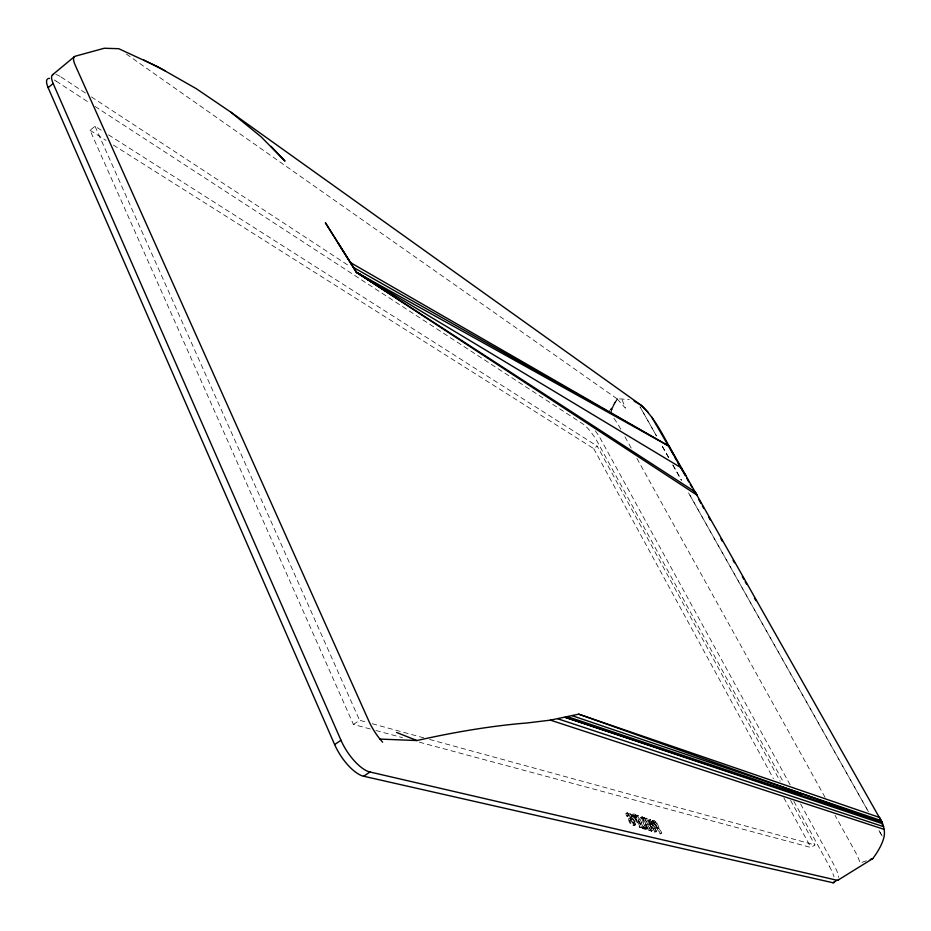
<?xml version="1.0" encoding="UTF-8"?>
<svg xmlns="http://www.w3.org/2000/svg" width="931" height="931" viewBox="0 0 931 931"><rect width="100%" height="100%" fill="white"/><g stroke="black" fill="none" stroke-linecap="round" stroke-linejoin="round"><path stroke-width="0.7" stroke-dasharray="4.66 3.49" d="M634.186 825.716L634.034 823.539L632.754 822.038L634.151 821.154L635.431 822.655L635.582 824.831C632.219 827.973 628.239 821.782 628.634 818.733C632.777 818.489 631.858 814.136 628.634 813.636L627.087 814.637L627.459 816.464L628.867 815.568L628.634 813.636M611.178 411.188L616.962 398.724L629.263 399.539M627.459 816.464L626.237 815.114A4.038 1.21 58.1 0 1 626.144 813.217L628.483 812.251L631.113 814.474A3.666 1.094 58 0 1 632.556 817.081C634.162 819.932 627.471 819.385 630.229 822.352C630.997 825.576 636.304 824.168 634.151 821.154M633.127 824.249L632.754 822.038M610.142 413.585L616.962 398.724L125.883 53.719M651.374 821.317L652.387 824.913A4.224 1.222 58.1 0 0 653.725 826.903L657.321 828.916L659.73 833.792L661.848 833.164L655.924 821.189C653.236 819.222 649.116 821.829 654.551 822.05L660.475 834.025M652.747 820.455L653.76 824.04A4.224 1.222 58.1 0 0 655.098 826.03L658.694 828.055L661.848 833.164M617.73 398.712L610.62 409.873M608.874 412.189L616.962 398.724L625.434 408.162L621.664 398.619M632.743 814.078L633.743 817.721A4.306 1.28 58.1 0 0 635.105 819.757L638.841 821.84L637.444 822.725L633.708 820.642A4.306 1.28 58.1 0 1 632.335 818.617C629.368 815.742 632.964 812.298 636.059 814.846L642.041 827.054L639.876 827.706L637.444 822.725M628.634 818.733C631.881 818.489 629.251 814.52 627.226 814.52M631.16 819.373L632.009 822.015L634.535 823.365M653.818 821.794L655.249 825.297L657.996 826.635L656.623 827.508C654.249 827.543 650.292 822.981 653.818 821.794L655.878 822.364L657.996 826.635M633.836 815.451L635.279 819.012L638.131 820.397L636.734 821.282C634.302 821.34 630.217 816.673 633.836 815.451L636.001 816.045L642.762 828.59L644.159 827.706L638.177 815.521L636.024 816.161L642.762 828.59M629.763 820.269L631.276 819.583L631.148 817.965A3.666 1.094 58.1 0 0 629.705 815.37L627.703 813.426L626.144 813.217M370.27 728.985L353.431 724.458L90.051 130.305L95.02 126.244L102.375 130.922M113.384 145.061L593.699 448.591L597.225 446.135L780.166 781.272M353.431 724.458L359.587 720.268L366.593 722.188M626.656 816.115L628.867 815.568M630.112 818.151L631.521 817.267M631.346 814.962L634.674 815.731L636.059 814.846M632.44 816.336L634.605 816.929L636.001 816.045M630.52 820.002L631.916 819.105M631.009 819.815L632.417 818.931M636.792 816.406L638.177 815.521M642.053 816.766L647.313 827.461L645.916 828.334L640.668 817.639L642.053 816.766L649.431 830.638L650.827 829.765L648.686 830.405L642.727 818.291L644.112 817.418L651.56 831.29L652.945 830.417L650.141 824.715L648.756 825.588L651.7 826.507L655.238 832.419L656.623 831.546L649.943 819.28L648.558 820.153L651.002 825.087L652.375 824.214L649.943 819.28M633.557 822.399L634.954 821.514M640.668 817.639L642.809 816.999M630.368 817.627C629.065 820.188 632.615 825.122 635.582 824.831M644.869 817.662L642.727 818.291M646.998 818.337L644.869 818.977L646.998 818.337L649.442 823.295L652.375 824.214M648.558 820.153L650.688 819.513M639.876 827.706L642.041 827.054M649.442 823.295L648.057 824.168L653.073 825.634L656.623 831.546M644.485 826.588L645.195 828.031L648.767 829.125L647.382 830.01L643.798 828.904L643.088 827.461L644.485 826.588L647.313 827.461M641.994 828.357L644.159 827.706M643.798 828.904L645.195 828.031M654.551 822.05L655.924 821.189M652.445 822.667L654.516 823.225L655.878 822.364M651.7 826.507L653.073 825.634M644.112 817.418L650.816 831.057L652.945 830.417M657.321 828.916L658.694 828.055M654.505 832.186L655.878 831.325M659.73 833.792L661.103 832.931M419.381 742.193L810.889 847.478L814.951 844.987L790.605 800.392M866.424 860.779L860 863.014A21.099 4.515 58.2 0 0 854.774 850.887L835.037 815.323M375.88 730.498L402.541 737.666M372.202 723.724L424.036 737.922M429.645 739.458L814.951 844.987M648.686 830.405L649.431 830.638M650.816 831.057L651.56 831.29M643.088 827.461L645.916 828.334M90.051 130.305L106.018 140.395M108.496 134.832L597.225 446.135M56.128 81.137L90.202 103.318M95.067 106.483L583.132 424.094A16.991 3.631 55.1 0 1 597.423 441.922L783.425 782.191M61.074 77.04L86.56 93.752M91.413 96.929L349.94 266.452M656.425 435.883L639.993 406.754L656.46 435.906M668.563 457.412L661.417 444.75L668.598 457.435M672.857 465.011L681.422 480.21M688.568 492.883L868.588 812.041L688.603 492.895M672.892 465.035L681.457 480.233M620.721 429.203L619.313 426.666A17.165 3.445 55.1 0 0 613.413 417.635M624.957 436.825L631.299 448.253M636.932 458.424L825.169 797.541M790.128 784.845L600.914 439.513A17.002 3.596 55.1 0 0 595.049 430.494M800.602 803.965L833.42 863.852A20.854 4.713 58.3 0 1 838.738 877.421M793.864 801.312L829.393 866.307M593.699 448.591L773.417 778.653M783.832 797.774L810.889 847.478M654.516 823.225L656.623 827.508M649.314 820.386L655.238 832.419M646.242 818.105L652.2 830.184M641.424 817.884L647.382 830.01M637.409 815.277L643.391 827.473M634.674 815.731L640.644 827.938M634.605 816.929L636.734 821.282M95.02 126.244L359.587 720.268M628.064 815.219L627.645 814.218A4.038 1.199 58 0 1 627.541 812.321M55.86 74.492A24.206 7.227 49.5 0 1 61.05 76.994M829.37 866.296A20.843 4.748 58.4 0 1 834.025 876.839M54.207 79.973A24.183 7.285 49.4 0 1 56.104 81.102M882.157 836.108L878.585 829.777L882.157 836.108"/><path stroke-width="1.4" d="M800.997 795.4L801.742 793.619M838.237 880.016L872.847 858.557L875.454 854.867A286.562 65.391 -26.7 0 0 883.589 838.645C885.905 831.43 883.135 823.819 879.644 817.488L578.721 714.158L550.407 720.14L527.202 722.956A500.785 146.062 -23.4 0 0 421.696 739.458L416.937 740.552L379.964 739.086A32.387 12.266 56.3 0 1 368.944 721.281L75.236 65.217A24.462 6.994 49.8 0 1 75.295 56.186L104.295 48.249L118.749 48.703L157.828 66.776L196.15 88.608L230.737 112.092L641.447 405.462C661.522 424.827 670.297 452.943 685.949 475.497M52.52 74.829L74.457 56.605M340.979 740.261L334.625 744.567L48.133 87.7L53.148 83.534L340.979 740.261A31.933 12.627 56.4 0 0 370.026 772.067M870.276 859.441L872.847 858.557M550.407 720.14L884.124 829.37M337.86 242.584L356.433 272.259L695.422 492.057L697.296 495.327L356.433 272.259L325.373 222.742L350.452 262.589L669.284 446.345L882.006 822.213L565.164 717.324L882.53 823.714M557.82 718.79L883.577 826.681L882.146 824.156M567.573 716.695L801.137 795.074M572.367 715.776L881.192 820.583M578.721 714.158L882.006 822.213M396.583 732.453L416.937 740.552M143.898 60.038L165.008 70.733M634.092 401.04L641.447 405.462L648.279 412.456M359.343 273.865L669.284 446.345L353.443 267.43M350.452 262.589L356.433 272.259L681.748 468.142M360.122 274.308L366.092 278.078M376.939 285.305L356.433 272.259L395.873 297.594M230.737 112.092L261.087 136.799L285.014 161.11L271.049 146.365M379.964 739.086L382.618 742.193M651.793 417.135L673.16 454.165M674.591 456.69L676.011 459.216M678.152 462.998L679.583 465.523M681.003 468.049L685.286 475.625M686.717 478.15L688.847 481.944M690.278 484.469L691.71 486.994M693.13 489.52L694.561 492.045M698.832 499.621L700.973 503.403M702.405 505.929L703.824 508.454M708.828 517.299L710.248 519.824M720.943 538.77L722.375 541.295M733.069 560.229L734.501 562.755M742.344 576.65L743.776 579.175M745.196 581.7L746.627 584.226M754.471 598.121L755.902 600.646M53.195 83.557A24.206 7.227 49.5 0 1 53.393 74.399M838.61 879.446A20.854 4.713 58.3 0 1 836.981 880.295M834.537 881.913A20.843 4.748 58.4 0 1 832.896 882.763M363.695 776.314A31.91 12.731 56.4 0 1 334.671 744.579M48.179 87.723A24.183 7.285 49.4 0 1 47.539 78.972M48.412 78.53A24.183 7.285 49.4 0 1 49.541 78.413M369.991 771.997L363.66 776.245L832.861 882.716L836.946 880.249L369.991 771.997"/></g></svg>
